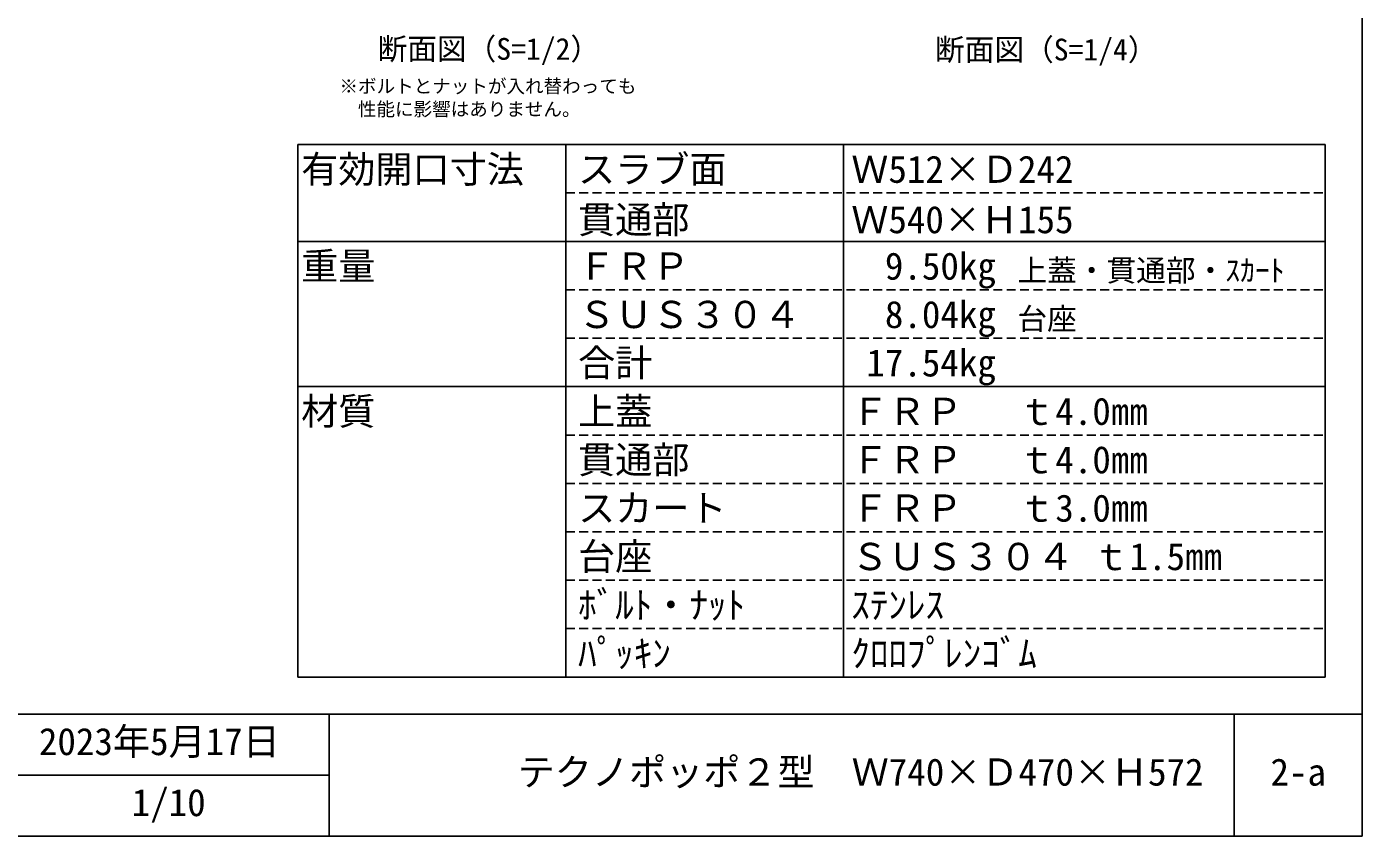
# Model space of a CAD drawing. Units: millimetres at full size, sheet at 1:10, with parts at other scales. Extents: x -4472 to 3992, y -1263 to 1497.
# Drawn here: x 2192 to 3992, y -1263 to -173 of the extents above; entities that cross this region are included whole.
import ezdxf
from ezdxf.enums import TextEntityAlignment as Align

# ---------------------------------------------------------------- set-up
doc = ezdxf.new("R2010")
doc.units = ezdxf.units.MM
doc.header["$LTSCALE"] = 10
doc.linetypes.add('DASHED1', pattern=[1.8, 1.2, -0.6])
for name, color, linetype in [('0-2_概要', 6, 'Continuous'), ('0-F_図面枠', 7, 'Continuous'), ('F-B_タイトル', 2, 'Continuous')]:
    doc.layers.add(name, color=color, linetype=linetype)
doc.layers.add('E-A_タイトル', color=7, linetype='Continuous', lineweight=18)
doc.styles.add('ＭＳ ゴシック', font='')
doc.styles.get('ＭＳ ゴシック').set_extended_font_data('MS Gothic')

msp = doc.modelspace()

# ---------------------------------------------------------------- linework, layer by layer
at = {"layer": '0-2_概要', "color": 7}
for p, q in [((2557.26, -331.72), (3941.62, -331.72)), ((2557.26, -331.72), (2557.26, -1048.58)), ((2918.48, -331.72), (2918.48, -1048.58)), ((3292.39, -331.72), (3292.39, -1048.58)), ((3941.62, -331.72), (3941.62, -1048.58)), ((2557.26, -462.06), (3941.62, -462.06)), ((2557.26, -657.56), (3941.62, -657.56)), ((2557.26, -1048.58), (3941.62, -1048.58))]:
    msp.add_line(p, q, dxfattribs=at)
at = {"layer": '0-2_概要', "color": 7, "linetype": 'DASHED1'}
for p, q in [((2918.48, -396.89), (3941.62, -396.89)), ((2918.48, -527.23), (3941.62, -527.23)), ((2918.48, -592.39), (3941.62, -592.39)), ((2918.48, -722.73), (3941.62, -722.73)), ((2918.48, -787.9), (3941.62, -787.9)), ((2918.48, -853.07), (3941.62, -853.07)), ((2918.48, -918.24), (3941.62, -918.24)), ((2918.48, -983.41), (3941.62, -983.41))]:
    msp.add_line(p, q, dxfattribs=at)
at = {"layer": '0-F_図面枠'}
for p, q in [((3991.62, -1262.92), (3991.62, 1497.08)), ((-8.38, -1098.58), (3991.62, -1098.58)), ((3991.62, -1098.58), (199.2, -1098.58)), ((2599.56, -1098.58), (2599.56, -1262.92)), ((3819.09, -1098.58), (3819.09, -1262.92)), ((1859.35, -1180.75), (2599.56, -1180.75)), ((3991.62, -1262.92), (-8.38, -1262.92))]:
    msp.add_line(p, q, dxfattribs=at)

# ---------------------------------------------------------------- texts
at = {"layer": '0-2_概要', "style": 'ＭＳ ゴシック'}
for s, p in [('有効開口寸法', (2561.8, -394.24)), ('スラブ面', (2934.93, -394.24)), ('Ｗ512×Ｄ242', (3303.03, -394.24)), ('貫通部', (2934.93, -462.06)), ('Ｗ540×Ｈ155', (3303.03, -462.06)), ('重量', (2561.8, -524.58)), ('ＦＲＰ', (2934.93, -524.58)), ('9.50kg', (3348.31, -524.58)), ('ＳＵＳ３０４', (2934.93, -589.75)), ('8.04kg', (3348.31, -589.75)), ('合計', (2934.93, -654.92)), ('17.54kg', (3323.31, -654.92)), ('材質', (2561.8, -720.09)), ('上蓋', (2934.93, -720.09)), ('ＦＲＰ\u3000 ｔ4.0㎜', (3303.03, -720.09)), ('貫通部', (2934.93, -785.26)), ('ＦＲＰ\u3000 ｔ4.0㎜', (3303.03, -785.26)), ('スカート', (2934.93, -850.43)), ('ＦＲＰ\u3000 ｔ3.0㎜', (3303.03, -850.43)), ('台座', (2934.93, -915.6)), ('ＳＵＳ３０４ ｔ1.5㎜', (3303.03, -915.6)), ('ﾎﾞﾙﾄ・ﾅｯﾄ', (2934.93, -980.77)), ('ｽﾃﾝﾚｽ', (3303.03, -980.77)), ('ﾊﾟｯｷﾝ', (2934.93, -1045.94)), ('ｸﾛﾛﾌﾟﾚﾝｺﾞﾑ', (3303.03, -1045.94))]:
    msp.add_text(s, height=36.66, dxfattribs=at).set_placement(p, align=Align.BOTTOM_LEFT)
at = {"layer": '0-2_概要', "color": 7, "style": 'ＭＳ ゴシック'}
for s, p in [('上蓋・貫通部・ｽｶｰﾄ', (3526.93, -524.58)), ('台座', (3526.93, -589.75))]:
    msp.add_text(s, height=29.33, dxfattribs=at).set_placement(p, align=Align.BOTTOM_LEFT)
at = {"layer": '0-F_図面枠', "color": 6, "style": 'ＭＳ ゴシック'}
for s, p in [('2023年5月17日', (2208.35, -1164.67)), ('テクノポッポ２型\u3000Ｗ740×Ｄ470×Ｈ572', (2853.5, -1205.75)), ('2-a', (3867.85, -1205.75)), ('1/10', (2333.35, -1246.83))]:
    msp.add_text(s, height=36.66, dxfattribs=at).set_placement(p, align=Align.BOTTOM_LEFT)
at = {"layer": 'E-A_タイトル', "color": 2, "style": 'ＭＳ ゴシック'}
msp.add_text('断面図（S=1/2）', height=29.33, dxfattribs=at).set_placement((2664.71, -226.38), align=Align.BOTTOM_LEFT)
at = {"layer": 'E-A_タイトル', "color": 3, "style": 'ＭＳ ゴシック'}
for s, p in [('※ボルトとナットが入れ替わっても', (2613.39, -267.79)), ('性能に影響はありません。', (2638.19, -298.67))]:
    msp.add_text(s, height=18.33, dxfattribs=at).set_placement(p, align=Align.BOTTOM_LEFT)
at = {"layer": 'F-B_タイトル', "style": 'ＭＳ ゴシック'}
msp.add_text('断面図（S=1/4）', height=29.33, dxfattribs=at).set_placement((3415.82, -227.29), align=Align.BOTTOM_LEFT)

doc.saveas('drawing.dxf')
